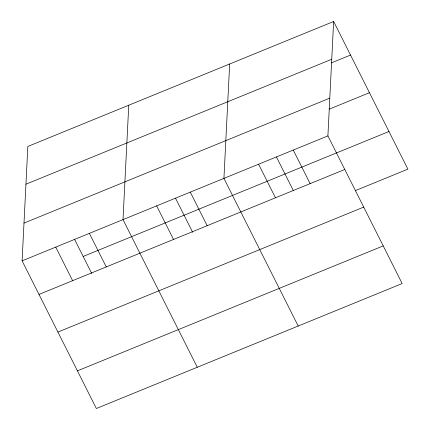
<?xml version="1.0" encoding="UTF-8"?>
<svg xmlns="http://www.w3.org/2000/svg" width="430" height="430" viewBox="0 0 430 430"><rect width="100%" height="100%" fill="white"/><g stroke="black" fill="none" stroke-linecap="round" stroke-linejoin="round"><path stroke-width="0.64" d="M333.642 21.5L327.902 135.901L402.158 283.547L96.358 408.5L22.102 260.849L27.842 146.453L333.642 21.5L407.898 169.151L355.293 190.646M128.753 105.216L123.012 219.617L197.273 367.268M229.668 63.984L223.928 178.385L298.189 326.031M25.945 184.201L331.745 59.254M331.337 62.909L350.525 55.067M23.994 223.1L329.794 98.147M329.229 109.15L369.456 92.713M22.102 260.849L327.902 135.901M83.167 256.452L388.967 131.499M38.985 294.421L344.785 169.468M57.916 332.067L363.715 207.115M77.427 370.853L383.227 245.901M293.244 150.059L310.127 183.626M276.42 156.945L293.276 190.458M258.586 164.222L275.469 197.789M190.291 192.129L207.174 225.696M175.51 198.176L192.661 232.281M156.654 205.873L173.532 239.44M89.376 233.361L106.258 266.928M74.594 239.408L91.746 273.512M55.739 247.105L72.622 280.672"/></g></svg>
